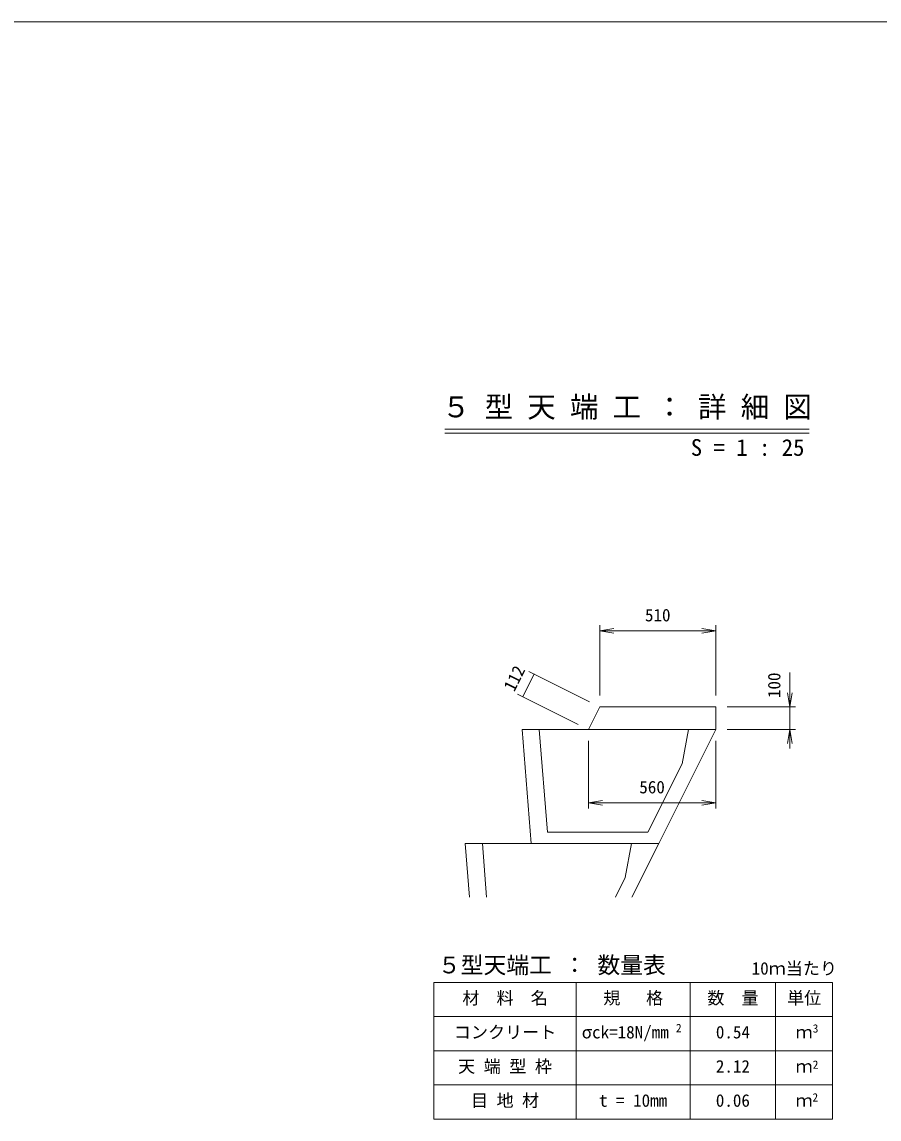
# Model space of a CAD drawing. Units: millimetres, scale not verified, with parts at other scales. Extents: x 112013 to 192013, y 25079 to 80079.
# Drawn here: x 140596 to 155644, y 60815 to 80079 of the extents above; entities that cross this region are included whole.
import ezdxf
from ezdxf.enums import TextEntityAlignment as Align

# ---------------------------------------------------------------- set-up
doc = ezdxf.new("R2010")
doc.units = ezdxf.units.MM
doc.layers.add('0_2', color=4, linetype='Continuous', lineweight=18)
doc.styles.add('ＭＳ ゴシック-5.0-0.0', font='')
doc.styles.get('ＭＳ ゴシック-5.0-0.0').set_extended_font_data('ＭＳ ゴシック-5.0-0.0')

msp = doc.modelspace()

# ---------------------------------------------------------------- linework, layer by layer
at = {"layer": '0_2', "color": 2}
for p, q in [((112012.695, 80078.844), (192012.695, 80078.844)), ((150741.315, 68053.667), (150541.315, 67653.667)), ((150741.315, 68053.667), (152777.315, 68053.667)), ((152777.315, 68053.667), (152777.315, 67653.667)), ((150541.315, 67653.667), (152777.315, 67653.667))]:
    msp.add_line(p, q, dxfattribs=at)
at = {"layer": '0_2'}
for p, q in [((148019.609, 72925.667), (154419.609, 72925.667)), ((148019.609, 72855.667), (154419.609, 72855.667)), ((150741.315, 68253.667), (150741.315, 69487.537)), ((150741.315, 69387.537), (150987.517, 69430.949)), ((150741.315, 69387.537), (150987.517, 69344.125)), ((152777.315, 69387.537), (150741.315, 69387.537)), ((152777.315, 69387.537), (152531.113, 69430.949)), ((152777.315, 69387.537), (152531.113, 69344.125)), ((152777.315, 68253.667), (152777.315, 69487.537)), ((149587.396, 68630.627), (149387.396, 68230.627)), ((149497.953, 68675.348), (150562.43, 68143.11)), ((154077.932, 68053.667), (154077.932, 68656.569)), ((149297.953, 68275.348), (150362.43, 67743.11)), ((154077.932, 68053.667), (154034.52, 68299.869)), ((154077.932, 68053.667), (154121.344, 68299.869)), ((152977.315, 68053.667), (154177.932, 68053.667)), ((154077.932, 68053.667), (154077.932, 67653.667)), ((149377.315, 67653.667), (149537.315, 65653.667)), ((150541.315, 67653.667), (149377.315, 67653.667)), ((149679.455, 67653.667), (149821.247, 65853.667)), ((151777.315, 65653.667), (152777.315, 67653.667)), ((152297.315, 67653.667), (152186.626, 67053.667)), ((152977.315, 67653.667), (154177.932, 67653.667)), ((154077.932, 67653.667), (154034.52, 67407.465)), ((154077.932, 67653.667), (154077.932, 67321.414)), ((154077.932, 67653.667), (154121.344, 67407.465)), ((150541.315, 66267.417), (150541.315, 67453.667)), ((152777.315, 66267.417), (152777.315, 67453.667)), ((151586.626, 65853.667), (152186.626, 67053.667)), ((150541.315, 66367.417), (150787.517, 66410.829)), ((150541.315, 66367.417), (150787.517, 66324.005)), ((150541.315, 66367.417), (152777.315, 66367.417)), ((152777.315, 66367.417), (152531.113, 66410.829)), ((152777.315, 66367.417), (152531.113, 66324.005)), ((149821.247, 65853.667), (151586.626, 65853.667)), ((148377.315, 65653.667), (151777.315, 65653.667)), ((148377.315, 65653.667), (148452.808, 64710.006)), ((148679.455, 65653.667), (148753.79, 64710.006)), ((151297.315, 65653.667), (151186.626, 65053.667)), ((151305.485, 64710.006), (151777.315, 65653.667)), ((151014.796, 64710.006), (151186.626, 65053.667)), ((147827.38, 63214.568), (154827.38, 63214.568)), ((147827.38, 63214.568), (147827.38, 60814.568)), ((150327.38, 63214.568), (150327.38, 60814.568)), ((152327.38, 63214.568), (152327.38, 60814.568)), ((153827.38, 63214.568), (153827.38, 60814.568)), ((154827.38, 63214.568), (154827.38, 60814.568)), ((147827.38, 62614.568), (154827.38, 62614.568)), ((147827.38, 62014.568), (154827.38, 62014.568)), ((147827.38, 61414.568), (154827.38, 61414.568)), ((147827.38, 60814.568), (154827.38, 60814.568))]:
    msp.add_line(p, q, dxfattribs=at)

# ---------------------------------------------------------------- texts
at = {"layer": '0_2', "color": 7, "style": 'ＭＳ ゴシック-5.0-0.0'}
for s, height, p in [('５ 型 天 端 工 ： 詳 細 図', 366.6, (147969.609, 73025.957)), ('S = 1 : 25', 293.3, (152338.696, 72372.004)), ('510', 219.9, (151534.315, 69487.537)), ('560', 219.9, (151434.315, 66467.417)), ('５型天端工 ： 数量表', 293.3, (147900.088, 63284.482)), ('10ｍ当たり', 219.9, (153407.424, 63284.482)), ('材\u3000料\u3000名', 219.9, (148328.409, 62764.566)), ('規\u3000 格', 219.9, (150803.604, 62764.566)), ('数\u3000量', 219.9, (152628.846, 62764.566)), ('単位', 219.9, (154028.877, 62764.566)), ('コンクリート', 219.9, (148178.409, 62164.557)), ('σck=18N/mm', 219.9, (150423.752, 62164.572)), ('2', 146.6, (152078.034, 62296.16)), ('0.54', 219.9, (152778.846, 62164.557)), ('3', 146.6, (154479.237, 62287.996)), ('ｍ', 219.9, (154179.073, 62164.557)), ('天 端 型 枠', 219.9, (148253.424, 61564.559)), ('2.12', 219.9, (152778.846, 61564.557)), ('2', 146.6, (154479.237, 61653.119)), ('ｍ', 219.9, (154179.002, 61564.557)), ('目 地 材', 219.9, (148478.112, 60964.715)), ('2', 146.6, (154474.331, 61078.07)), ('t = 10mm', 219.9, (150727.38, 60964.691)), ('0.06', 219.9, (152778.166, 60964.703)), ('ｍ', 219.9, (154178.37, 60964.711))]:
    msp.add_text(s, height=height, dxfattribs=at).set_placement(p, align=Align.BOTTOM_LEFT)
for s, rotation, p in [('112', 63.435, (149297.33, 68274.102)), ('100', 90, (153977.932, 68206.569))]:
    msp.add_text(s, height=219.9, rotation=rotation, dxfattribs=at).set_placement(p, align=Align.BOTTOM_LEFT)

doc.saveas('drawing.dxf')
